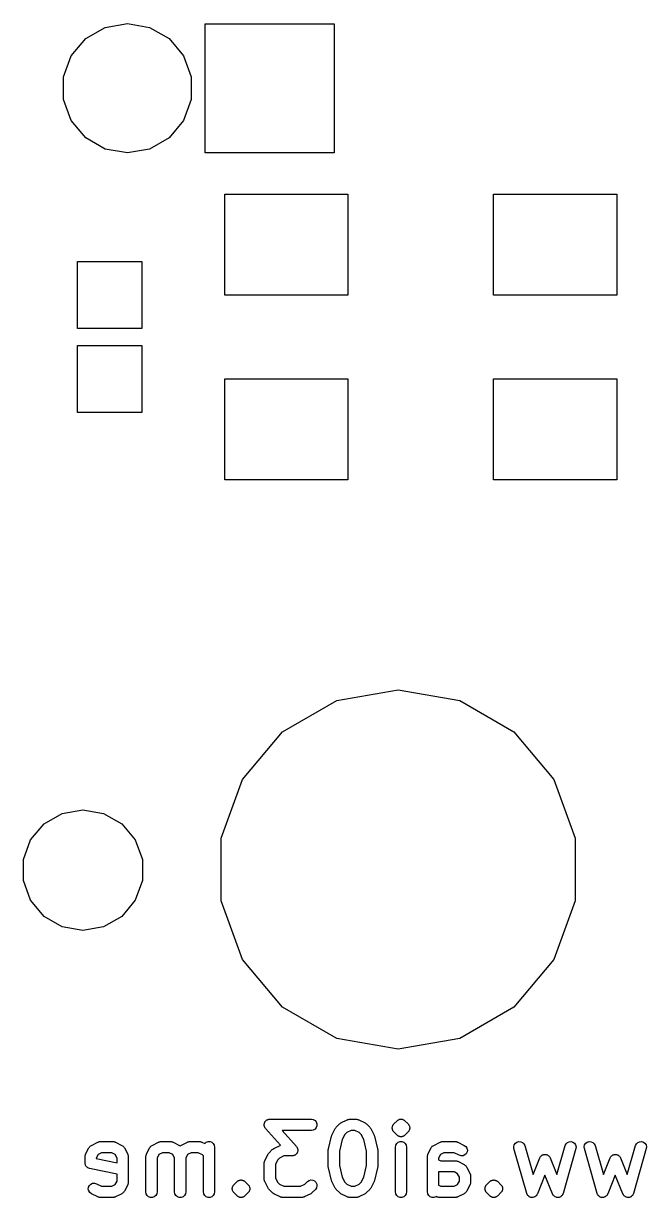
# Model space of a CAD drawing. Extents: x 50 to 349, y -142 to -48.
# Drawn here: x 65.93 to 77.06, y -139.2 to -118.22 of the extents above; entities that cross this region are included whole.
import ezdxf

# ---------------------------------------------------------------- set-up
doc = ezdxf.new("R2010")
doc.units = 0
doc.header["$MEASUREMENT"] = 0
doc.layers.add('BLACK', color=7, linetype='CONTINUOUS')

msp = doc.modelspace()

# ---------------------------------------------------------------- linework, layer by layer
at = {"layer": 'Black'}
for p, q in [((67.0426, -118.494), (67.3906, -118.293)), ((67.3906, -118.293), (67.7862, -118.223)), ((67.7862, -118.223), (68.1819, -118.293)), ((68.1819, -118.293), (68.5299, -118.494)), ((69.1737, -120.532), (69.1737, -118.227)), ((69.1737, -118.227), (71.4787, -118.227)), ((71.4787, -118.227), (71.4787, -120.532)), ((66.7843, -118.802), (67.0426, -118.494)), ((68.5299, -118.494), (68.7882, -118.802)), ((66.6469, -119.179), (66.7843, -118.802)), ((68.7882, -118.802), (68.9256, -119.179)), ((66.6469, -119.581), (66.6469, -119.179)), ((68.9256, -119.179), (68.9256, -119.581)), ((66.7843, -119.958), (66.6469, -119.581)), ((68.9256, -119.581), (68.7882, -119.958)), ((67.0426, -120.266), (66.7843, -119.958)), ((68.7882, -119.958), (68.5299, -120.266)), ((67.3906, -120.467), (67.0426, -120.266)), ((68.5299, -120.266), (68.1819, -120.467)), ((67.7862, -120.537), (67.3906, -120.467)), ((68.1819, -120.467), (67.7862, -120.537)), ((71.4787, -120.532), (69.1737, -120.532)), ((69.525, -123.075), (69.525, -121.275)), ((69.525, -121.275), (71.725, -121.275)), ((71.725, -121.275), (71.725, -123.075)), ((74.325, -123.075), (74.325, -121.275)), ((74.325, -121.275), (76.525, -121.275)), ((76.525, -121.275), (76.525, -123.075)), ((66.8937, -123.675), (66.8937, -122.475)), ((66.8937, -122.475), (68.0438, -122.475)), ((68.0438, -122.475), (68.0438, -123.675)), ((71.725, -123.075), (69.525, -123.075)), ((76.525, -123.075), (74.325, -123.075)), ((68.0438, -123.675), (66.8937, -123.675)), ((66.8937, -125.175), (66.8937, -123.975)), ((66.8937, -123.975), (68.0438, -123.975)), ((68.0438, -123.975), (68.0438, -125.175)), ((69.525, -126.375), (69.525, -124.575)), ((69.525, -124.575), (71.725, -124.575)), ((71.725, -124.575), (71.725, -126.375)), ((74.325, -126.375), (74.325, -124.575)), ((74.325, -124.575), (76.525, -124.575)), ((76.525, -124.575), (76.525, -126.375)), ((68.0438, -125.175), (66.8937, -125.175)), ((71.725, -126.375), (69.525, -126.375)), ((76.525, -126.375), (74.325, -126.375)), ((71.5239, -130.321), (72.6225, -130.128)), ((72.6225, -130.128), (73.7211, -130.321)), ((70.5577, -130.879), (71.5239, -130.321)), ((73.7211, -130.321), (74.6873, -130.879)), ((69.8406, -131.734), (70.5577, -130.879)), ((74.6873, -130.879), (75.4044, -131.734)), ((69.4591, -132.782), (69.8406, -131.734)), ((75.4044, -131.734), (75.7859, -132.782)), ((66.2989, -132.523), (66.6234, -132.336)), ((66.6234, -132.336), (66.9925, -132.271)), ((66.9925, -132.271), (67.3616, -132.336)), ((67.3616, -132.336), (67.6861, -132.523)), ((66.058, -132.81), (66.2989, -132.523)), ((67.6861, -132.523), (67.927, -132.81)), ((69.4591, -133.898), (69.4591, -132.782)), ((75.7859, -132.782), (75.7859, -133.898)), ((65.9298, -133.163), (66.058, -132.81)), ((67.927, -132.81), (68.0552, -133.163)), ((65.9298, -133.537), (65.9298, -133.163)), ((68.0552, -133.163), (68.0552, -133.537)), ((66.058, -133.89), (65.9298, -133.537)), ((68.0552, -133.537), (67.927, -133.89)), ((66.2989, -134.177), (66.058, -133.89)), ((67.927, -133.89), (67.6861, -134.177)), ((69.8406, -134.946), (69.4591, -133.898)), ((75.7859, -133.898), (75.4044, -134.946)), ((66.6234, -134.364), (66.2989, -134.177)), ((67.6861, -134.177), (67.3616, -134.364)), ((66.9925, -134.429), (66.6234, -134.364)), ((67.3616, -134.364), (66.9925, -134.429)), ((70.5577, -135.801), (69.8406, -134.946)), ((75.4044, -134.946), (74.6873, -135.801)), ((71.5239, -136.359), (70.5577, -135.801)), ((74.6873, -135.801), (73.7211, -136.359)), ((72.6225, -136.552), (71.5239, -136.359)), ((73.7211, -136.359), (72.6225, -136.552)), ((70.2721, -137.819), (70.2779, -137.814)), ((70.2779, -137.814), (70.287, -137.811)), ((70.287, -137.811), (70.2955, -137.806)), ((70.2955, -137.806), (70.3031, -137.805)), ((70.3031, -137.805), (70.3103, -137.802)), ((70.3103, -137.802), (70.3201, -137.802)), ((70.3201, -137.802), (70.3297, -137.8)), ((70.3297, -137.8), (71.0726, -137.8)), ((71.0726, -137.8), (71.1068, -137.806)), ((71.1068, -137.806), (71.1368, -137.823)), ((71.5993, -137.868), (71.7136, -137.81)), ((71.7136, -137.81), (71.7191, -137.809)), ((71.7191, -137.809), (71.7241, -137.806)), ((71.7241, -137.806), (71.7356, -137.804)), ((71.7356, -137.804), (71.7469, -137.801)), ((71.7469, -137.801), (71.7526, -137.801)), ((71.7526, -137.801), (71.7583, -137.8)), ((71.7583, -137.8), (71.8726, -137.8)), ((71.8726, -137.8), (71.8782, -137.801)), ((71.8782, -137.801), (71.884, -137.801)), ((71.884, -137.801), (71.8952, -137.804)), ((71.8952, -137.804), (71.9068, -137.806)), ((71.9068, -137.806), (71.9118, -137.809)), ((71.9118, -137.809), (71.9173, -137.81)), ((71.9173, -137.81), (72.0316, -137.868)), ((72.609, -137.824), (72.6152, -137.818)), ((72.6152, -137.818), (72.6192, -137.816)), ((72.6192, -137.816), (72.6226, -137.813)), ((72.6226, -137.813), (72.6267, -137.812)), ((72.6267, -137.812), (72.6303, -137.809)), ((72.6303, -137.809), (72.6388, -137.807)), ((72.6388, -137.807), (72.6467, -137.803)), ((72.6467, -137.803), (72.6511, -137.803)), ((72.6511, -137.803), (72.6552, -137.801)), ((72.6552, -137.801), (72.6596, -137.801)), ((72.6596, -137.801), (72.6639, -137.8)), ((72.6639, -137.8), (72.6726, -137.801)), ((72.6726, -137.801), (72.6813, -137.8)), ((72.6813, -137.8), (72.6855, -137.801)), ((72.6855, -137.801), (72.6899, -137.801)), ((72.6899, -137.801), (72.6941, -137.803)), ((72.6941, -137.803), (72.6985, -137.803)), ((72.6985, -137.803), (72.7064, -137.807)), ((72.7064, -137.807), (72.7148, -137.809)), ((72.7148, -137.809), (72.7184, -137.812)), ((72.7184, -137.812), (72.7226, -137.813)), ((72.7226, -137.813), (72.7259, -137.816)), ((72.7259, -137.816), (72.7299, -137.818)), ((72.7299, -137.818), (72.7361, -137.824)), ((70.2297, -137.902), (70.2312, -137.892)), ((70.2312, -137.909), (70.2297, -137.902)), ((70.2312, -137.882), (70.2339, -137.875)), ((70.2312, -137.892), (70.2312, -137.882)), ((70.2312, -137.917), (70.2312, -137.909)), ((70.2346, -137.926), (70.2312, -137.917)), ((70.2339, -137.875), (70.2351, -137.868)), ((70.2365, -137.936), (70.2346, -137.926)), ((70.2351, -137.868), (70.2398, -137.859)), ((70.2405, -137.943), (70.2365, -137.936)), ((70.2398, -137.859), (70.2431, -137.85)), ((70.2431, -137.95), (70.2405, -137.943)), ((70.2431, -137.85), (70.2481, -137.844)), ((70.2494, -137.957), (70.2431, -137.95)), ((70.2481, -137.844), (70.2518, -137.837)), ((70.2545, -137.966), (70.2494, -137.957)), ((70.2518, -137.837), (70.2592, -137.831)), ((70.5175, -138.266), (70.2545, -137.966)), ((70.2592, -137.831), (70.2654, -137.823)), ((70.2654, -137.823), (70.2721, -137.819)), ((71.0726, -138), (70.5501, -138)), ((70.5501, -138), (70.805, -138.291)), ((71.1068, -137.994), (71.0726, -138)), ((71.1368, -137.976), (71.1068, -137.994)), ((71.1368, -137.823), (71.1592, -137.85)), ((71.1592, -137.95), (71.1368, -137.976)), ((71.1592, -137.85), (71.1711, -137.882)), ((71.1711, -137.917), (71.1592, -137.95)), ((71.1711, -137.882), (71.1711, -137.917)), ((71.4403, -138.084), (71.4974, -137.969)), ((71.4974, -137.969), (71.507, -137.957)), ((71.507, -137.957), (71.5161, -137.943)), ((71.5161, -137.943), (71.5733, -137.886)), ((71.5733, -137.886), (71.5864, -137.877)), ((71.5864, -137.877), (71.5993, -137.868)), ((71.7819, -138), (71.7032, -138.039)), ((71.849, -138), (71.7819, -138)), ((71.9276, -138.039), (71.849, -138)), ((72.0316, -137.868), (72.0444, -137.877)), ((72.0444, -137.877), (72.0576, -137.886)), ((72.0576, -137.886), (72.1147, -137.943)), ((72.1147, -137.943), (72.1239, -137.957)), ((72.1239, -137.957), (72.1334, -137.969)), ((72.1334, -137.969), (72.1906, -138.084)), ((72.5158, -137.948), (72.5181, -137.94)), ((72.5166, -137.957), (72.5158, -137.948)), ((72.5158, -137.966), (72.5166, -137.957)), ((72.5181, -137.974), (72.5158, -137.966)), ((72.5181, -137.94), (72.5188, -137.931)), ((72.5188, -137.983), (72.5181, -137.974)), ((72.5188, -137.931), (72.5225, -137.923)), ((72.5225, -137.991), (72.5188, -137.983)), ((72.5225, -137.923), (72.5248, -137.915)), ((72.5248, -137.999), (72.5225, -137.991)), ((72.5248, -137.915), (72.5298, -137.908)), ((72.5298, -138.006), (72.5248, -137.999)), ((72.5298, -137.908), (72.5335, -137.9)), ((72.5335, -138.014), (72.5298, -138.006)), ((72.5335, -137.9), (72.5397, -137.893)), ((72.5397, -138.021), (72.5335, -138.014)), ((72.5397, -137.893), (72.5447, -137.886)), ((72.5447, -138.028), (72.5397, -138.021)), ((72.5447, -137.886), (72.6019, -137.829)), ((72.6019, -138.085), (72.5447, -138.028)), ((72.6019, -137.829), (72.609, -137.824)), ((72.7361, -137.824), (72.7433, -137.829)), ((72.7433, -137.829), (72.8004, -137.886)), ((72.8004, -138.028), (72.7433, -138.085)), ((72.8004, -137.886), (72.8054, -137.893)), ((72.8054, -138.021), (72.8004, -138.028)), ((72.8054, -137.893), (72.8116, -137.9)), ((72.8116, -138.014), (72.8054, -138.021)), ((72.8116, -137.9), (72.8153, -137.908)), ((72.8153, -138.006), (72.8116, -138.014)), ((72.8153, -137.908), (72.8203, -137.915)), ((72.8203, -137.999), (72.8153, -138.006)), ((72.8203, -137.915), (72.8226, -137.923)), ((72.8226, -137.991), (72.8203, -137.999)), ((72.8226, -137.923), (72.8263, -137.931)), ((72.8263, -137.983), (72.8226, -137.991)), ((72.8263, -137.931), (72.8271, -137.94)), ((72.8271, -137.974), (72.8263, -137.983)), ((72.8271, -137.94), (72.8293, -137.948)), ((72.8293, -137.966), (72.8271, -137.974)), ((72.8293, -137.948), (72.8286, -137.957)), ((72.8286, -137.957), (72.8293, -137.966)), ((67.1421, -138.268), (67.2564, -138.21)), ((67.2564, -138.21), (67.2619, -138.209)), ((67.2619, -138.209), (67.2669, -138.206)), ((67.2669, -138.206), (67.2785, -138.204)), ((67.2785, -138.204), (67.2897, -138.201)), ((67.2897, -138.201), (67.2955, -138.201)), ((67.2955, -138.201), (67.3011, -138.2)), ((67.3011, -138.2), (67.5297, -138.2)), ((67.5297, -138.2), (67.5354, -138.201)), ((67.5354, -138.201), (67.5411, -138.201)), ((67.5411, -138.201), (67.5524, -138.204)), ((67.5524, -138.204), (67.5639, -138.206)), ((67.5639, -138.206), (67.5689, -138.209)), ((67.5689, -138.209), (67.5744, -138.21)), ((67.5744, -138.21), (67.6887, -138.268)), ((68.2278, -138.268), (68.3421, -138.21)), ((68.3421, -138.21), (68.3477, -138.209)), ((68.3477, -138.209), (68.3527, -138.206)), ((68.3527, -138.206), (68.3642, -138.204)), ((68.3642, -138.204), (68.3754, -138.201)), ((68.3754, -138.201), (68.3812, -138.201)), ((68.3812, -138.201), (68.3869, -138.2)), ((68.3869, -138.2), (68.5583, -138.2)), ((68.5583, -138.2), (68.564, -138.201)), ((68.564, -138.201), (68.5697, -138.201)), ((68.5697, -138.201), (68.5809, -138.204)), ((68.5809, -138.204), (68.5925, -138.206)), ((68.5925, -138.206), (68.5975, -138.209)), ((68.5975, -138.209), (68.603, -138.21)), ((68.603, -138.21), (68.7173, -138.268)), ((68.7421, -138.268), (68.8564, -138.21)), ((68.8564, -138.21), (68.8619, -138.209)), ((68.8619, -138.209), (68.8669, -138.206)), ((68.8669, -138.206), (68.8785, -138.204)), ((68.8785, -138.204), (68.8897, -138.201)), ((68.8897, -138.201), (68.8955, -138.201)), ((68.8955, -138.201), (68.9011, -138.2)), ((68.9011, -138.2), (69.0726, -138.2)), ((69.0726, -138.2), (69.0782, -138.201)), ((69.0782, -138.201), (69.084, -138.201)), ((69.084, -138.201), (69.0952, -138.204)), ((69.0952, -138.204), (69.1068, -138.206)), ((69.1068, -138.206), (69.1118, -138.209)), ((69.1118, -138.209), (69.1173, -138.21)), ((69.1173, -138.21), (69.1675, -138.236)), ((69.1675, -138.236), (69.194, -138.213)), ((69.194, -138.213), (69.2266, -138.201)), ((69.2266, -138.201), (69.2614, -138.201)), ((69.2614, -138.201), (69.294, -138.213)), ((69.294, -138.213), (69.3206, -138.236)), ((69.3206, -138.236), (69.338, -138.266)), ((71.3756, -138.333), (71.4327, -138.104)), ((71.4327, -138.104), (71.4372, -138.094)), ((71.4372, -138.094), (71.4403, -138.084)), ((71.6241, -138.163), (71.5726, -138.369)), ((71.669, -138.073), (71.6241, -138.163)), ((71.7032, -138.039), (71.669, -138.073)), ((71.9618, -138.073), (71.9276, -138.039)), ((72.0068, -138.163), (71.9618, -138.073)), ((72.0583, -138.369), (72.0068, -138.163)), ((72.1906, -138.084), (72.1937, -138.094)), ((72.1937, -138.094), (72.1982, -138.104)), ((72.1982, -138.104), (72.2553, -138.333)), ((72.5786, -138.266), (72.596, -138.236)), ((72.596, -138.236), (72.6226, -138.213)), ((72.609, -138.09), (72.6019, -138.085)), ((72.6152, -138.096), (72.609, -138.09)), ((72.6192, -138.098), (72.6152, -138.096)), ((72.6226, -138.101), (72.6192, -138.098)), ((72.6267, -138.102), (72.6226, -138.101)), ((72.6226, -138.213), (72.6552, -138.201)), ((72.6303, -138.105), (72.6267, -138.102)), ((72.6388, -138.107), (72.6303, -138.105)), ((72.6467, -138.111), (72.6388, -138.107)), ((72.6511, -138.111), (72.6467, -138.111)), ((72.6552, -138.113), (72.6511, -138.111)), ((72.6596, -138.113), (72.6552, -138.113)), ((72.6552, -138.201), (72.6899, -138.201)), ((72.6639, -138.114), (72.6596, -138.113)), ((72.6726, -138.113), (72.6639, -138.114)), ((72.6813, -138.114), (72.6726, -138.113)), ((72.6855, -138.113), (72.6813, -138.114)), ((72.6899, -138.113), (72.6855, -138.113)), ((72.6941, -138.111), (72.6899, -138.113)), ((72.6899, -138.201), (72.7226, -138.213)), ((72.6985, -138.111), (72.6941, -138.111)), ((72.7064, -138.107), (72.6985, -138.111)), ((72.7148, -138.105), (72.7064, -138.107)), ((72.7184, -138.102), (72.7148, -138.105)), ((72.7226, -138.101), (72.7184, -138.102)), ((72.7259, -138.098), (72.7226, -138.101)), ((72.7226, -138.213), (72.7492, -138.236)), ((72.7299, -138.096), (72.7259, -138.098)), ((72.7361, -138.09), (72.7299, -138.096)), ((72.7433, -138.085), (72.7361, -138.09)), ((72.7492, -138.236), (72.7665, -138.266)), ((73.2564, -138.268), (73.3707, -138.21)), ((73.3707, -138.21), (73.3762, -138.209)), ((73.3762, -138.209), (73.3812, -138.206)), ((73.3812, -138.206), (73.3928, -138.204)), ((73.3928, -138.204), (73.404, -138.201)), ((73.404, -138.201), (73.4097, -138.201)), ((73.4097, -138.201), (73.4154, -138.2)), ((73.4154, -138.2), (73.644, -138.2)), ((73.644, -138.2), (73.6497, -138.201)), ((73.6497, -138.201), (73.6554, -138.201)), ((73.6554, -138.201), (73.6667, -138.204)), ((73.6667, -138.204), (73.6782, -138.206)), ((73.6782, -138.206), (73.6832, -138.209)), ((73.6832, -138.209), (73.6887, -138.21)), ((73.6887, -138.21), (73.803, -138.268)), ((74.6955, -138.259), (74.715, -138.23)), ((74.715, -138.23), (74.7431, -138.21)), ((74.7431, -138.21), (74.7765, -138.2)), ((74.7765, -138.2), (74.8111, -138.203)), ((74.8111, -138.203), (74.8429, -138.217)), ((74.8429, -138.217), (74.8678, -138.241)), ((75.6202, -138.241), (75.6451, -138.217)), ((75.6451, -138.217), (75.6769, -138.203)), ((75.6769, -138.203), (75.7115, -138.2)), ((75.7115, -138.2), (75.7449, -138.21)), ((75.7449, -138.21), (75.773, -138.23)), ((75.773, -138.23), (75.7925, -138.259)), ((75.9527, -138.259), (75.9721, -138.23)), ((75.9721, -138.23), (76.0002, -138.21)), ((76.0002, -138.21), (76.0336, -138.2)), ((76.0336, -138.2), (76.0683, -138.203)), ((76.0683, -138.203), (76.1, -138.217)), ((76.1, -138.217), (76.125, -138.241)), ((76.8773, -138.241), (76.9023, -138.217)), ((76.9023, -138.217), (76.934, -138.203)), ((76.934, -138.203), (76.9686, -138.2)), ((76.9686, -138.2), (77.002, -138.21)), ((77.002, -138.21), (77.0302, -138.23)), ((77.0302, -138.23), (77.0496, -138.259)), ((67.0337, -138.449), (67.0357, -138.437)), ((67.0357, -138.437), (67.0386, -138.432)), ((67.0386, -138.432), (67.0403, -138.427)), ((67.0403, -138.427), (67.0974, -138.312)), ((67.0974, -138.312), (67.1062, -138.3)), ((67.1062, -138.3), (67.1142, -138.288)), ((67.1142, -138.288), (67.1165, -138.287)), ((67.1165, -138.287), (67.1181, -138.284)), ((67.1181, -138.284), (67.1304, -138.276)), ((67.1304, -138.276), (67.1421, -138.268)), ((67.2614, -138.432), (67.2297, -138.495)), ((67.3247, -138.4), (67.2614, -138.432)), ((67.5061, -138.4), (67.3247, -138.4)), ((67.5695, -138.432), (67.5061, -138.4)), ((67.6011, -138.495), (67.5695, -138.432)), ((67.6887, -138.268), (67.7005, -138.276)), ((67.7005, -138.276), (67.7128, -138.284)), ((67.7128, -138.284), (67.7144, -138.287)), ((67.7144, -138.287), (67.7166, -138.288)), ((67.7166, -138.288), (67.7247, -138.3)), ((67.7247, -138.3), (67.7334, -138.312)), ((67.7334, -138.312), (67.7906, -138.427)), ((67.7906, -138.427), (67.7922, -138.432)), ((67.7922, -138.432), (67.7951, -138.437)), ((67.7951, -138.437), (67.7971, -138.449)), ((68.1194, -138.449), (68.1215, -138.437)), ((68.1215, -138.437), (68.1243, -138.432)), ((68.1243, -138.432), (68.126, -138.427)), ((68.126, -138.427), (68.1831, -138.312)), ((68.1831, -138.312), (68.1919, -138.3)), ((68.1919, -138.3), (68.2, -138.288)), ((68.2, -138.288), (68.2022, -138.287)), ((68.2022, -138.287), (68.2038, -138.284)), ((68.2038, -138.284), (68.2161, -138.276)), ((68.2161, -138.276), (68.2278, -138.268)), ((68.3471, -138.432), (68.3154, -138.495)), ((68.4105, -138.4), (68.3471, -138.432)), ((68.5347, -138.4), (68.4105, -138.4)), ((68.598, -138.432), (68.5347, -138.4)), ((68.6297, -138.495), (68.598, -138.432)), ((68.7173, -138.268), (68.7291, -138.276)), ((68.7291, -138.276), (68.7297, -138.277)), ((68.7297, -138.277), (68.7304, -138.276)), ((68.7304, -138.276), (68.7421, -138.268)), ((68.8614, -138.432), (68.8297, -138.495)), ((68.9248, -138.4), (68.8614, -138.432)), ((69.049, -138.4), (68.9248, -138.4)), ((69.1276, -138.439), (69.049, -138.4)), ((69.144, -138.456), (69.1276, -138.439)), ((69.338, -138.266), (69.344, -138.3)), ((69.344, -138.3), (69.344, -139.1)), ((70.2403, -138.541), (70.2974, -138.427)), ((70.2974, -138.427), (70.3069, -138.414)), ((70.3069, -138.414), (70.3161, -138.401)), ((70.3161, -138.401), (70.3733, -138.343)), ((70.3733, -138.343), (70.3864, -138.334)), ((70.3864, -138.334), (70.3993, -138.325)), ((70.3993, -138.325), (70.5136, -138.268)), ((70.5136, -138.268), (70.5175, -138.266)), ((70.7724, -138.446), (70.7639, -138.451)), ((70.7815, -138.443), (70.7724, -138.446)), ((70.7873, -138.437), (70.7815, -138.443)), ((70.794, -138.434), (70.7873, -138.437)), ((70.8003, -138.426), (70.794, -138.434)), ((70.8076, -138.42), (70.8003, -138.426)), ((70.805, -138.291), (70.81, -138.3)), ((70.8114, -138.413), (70.8076, -138.42)), ((70.81, -138.3), (70.8163, -138.307)), ((70.8163, -138.407), (70.8114, -138.413)), ((70.8163, -138.307), (70.819, -138.314)), ((70.8197, -138.398), (70.8163, -138.407)), ((70.819, -138.314), (70.823, -138.321)), ((70.8244, -138.389), (70.8197, -138.398)), ((70.823, -138.321), (70.8248, -138.33)), ((70.8256, -138.382), (70.8244, -138.389)), ((70.8248, -138.33), (70.8282, -138.34)), ((70.8282, -138.374), (70.8256, -138.382)), ((70.8282, -138.34), (70.8282, -138.347)), ((70.8282, -138.347), (70.8297, -138.355)), ((70.8297, -138.355), (70.8282, -138.365)), ((70.8282, -138.365), (70.8282, -138.374)), ((71.3726, -138.357), (71.3747, -138.345)), ((71.3726, -138.643), (71.3726, -138.357)), ((71.3747, -138.345), (71.3756, -138.333)), ((71.5726, -138.369), (71.5726, -138.63)), ((72.0583, -138.63), (72.0583, -138.369)), ((72.2553, -138.333), (72.2562, -138.345)), ((72.2562, -138.345), (72.2583, -138.357)), ((72.2583, -138.357), (72.2583, -138.643)), ((72.5726, -138.3), (72.5786, -138.266)), ((72.5726, -139.1), (72.5726, -138.3)), ((72.7665, -138.266), (72.7726, -138.3)), ((72.7726, -138.3), (72.7726, -139.1)), ((73.148, -138.449), (73.15, -138.437)), ((73.15, -138.437), (73.1529, -138.432)), ((73.1529, -138.432), (73.1546, -138.427)), ((73.1546, -138.427), (73.2117, -138.312)), ((73.2117, -138.312), (73.2205, -138.3)), ((73.2205, -138.3), (73.2285, -138.288)), ((73.2285, -138.288), (73.2307, -138.287)), ((73.2307, -138.287), (73.2324, -138.284)), ((73.2324, -138.284), (73.2446, -138.276)), ((73.2446, -138.276), (73.2564, -138.268)), ((73.3757, -138.432), (73.344, -138.495)), ((73.439, -138.4), (73.3757, -138.432)), ((73.6204, -138.4), (73.439, -138.4)), ((73.7136, -138.446), (73.6204, -138.4)), ((73.7469, -138.456), (73.7136, -138.446)), ((73.8134, -138.44), (73.7815, -138.454)), ((73.803, -138.268), (73.8309, -138.288)), ((73.8386, -138.417), (73.8134, -138.44)), ((73.8309, -138.288), (73.85, -138.317)), ((73.8541, -138.386), (73.8386, -138.417)), ((73.85, -138.317), (73.8581, -138.351)), ((73.8581, -138.351), (73.8541, -138.386)), ((74.6871, -138.293), (74.6955, -138.259)), ((74.6907, -138.327), (74.6871, -138.293)), ((74.9193, -139.127), (74.6907, -138.327)), ((74.8678, -138.241), (74.883, -138.272)), ((74.883, -138.272), (75.0312, -138.791)), ((75.1807, -138.453), (75.1913, -138.443)), ((75.1913, -138.443), (75.1943, -138.442)), ((75.1943, -138.442), (75.1967, -138.44)), ((75.1967, -138.44), (75.2103, -138.436)), ((75.2103, -138.436), (75.2235, -138.431)), ((75.2235, -138.431), (75.2267, -138.43)), ((75.2267, -138.43), (75.2297, -138.429)), ((75.2297, -138.429), (75.244, -138.43)), ((75.244, -138.43), (75.2583, -138.429)), ((75.2583, -138.429), (75.2613, -138.43)), ((75.2613, -138.43), (75.2645, -138.431)), ((75.2645, -138.431), (75.2777, -138.436)), ((75.2777, -138.436), (75.2913, -138.44)), ((75.2913, -138.44), (75.2937, -138.442)), ((75.2937, -138.442), (75.2967, -138.443)), ((75.2967, -138.443), (75.3073, -138.453)), ((75.4568, -138.791), (75.605, -138.272)), ((75.7973, -138.327), (75.5687, -139.127)), ((75.605, -138.272), (75.6202, -138.241)), ((75.7925, -138.259), (75.8009, -138.293)), ((75.8009, -138.293), (75.7973, -138.327)), ((75.9443, -138.293), (75.9527, -138.259)), ((75.9478, -138.327), (75.9443, -138.293)), ((76.1764, -139.127), (75.9478, -138.327)), ((76.125, -138.241), (76.1402, -138.272)), ((76.1402, -138.272), (76.2884, -138.791)), ((76.4378, -138.453), (76.4484, -138.443)), ((76.4484, -138.443), (76.4514, -138.442)), ((76.4514, -138.442), (76.4539, -138.44)), ((76.4539, -138.44), (76.4674, -138.436)), ((76.4674, -138.436), (76.4807, -138.431)), ((76.4807, -138.431), (76.4839, -138.43)), ((76.4839, -138.43), (76.4869, -138.429)), ((76.4869, -138.429), (76.5011, -138.43)), ((76.5011, -138.43), (76.5154, -138.429)), ((76.5154, -138.429), (76.5184, -138.43)), ((76.5184, -138.43), (76.5216, -138.431)), ((76.5216, -138.431), (76.5348, -138.436)), ((76.5348, -138.436), (76.5484, -138.44)), ((76.5484, -138.44), (76.5509, -138.442)), ((76.5509, -138.442), (76.5538, -138.443)), ((76.5538, -138.443), (76.5645, -138.453)), ((76.7139, -138.791), (76.8621, -138.272)), ((77.0544, -138.327), (76.8259, -139.127)), ((76.8621, -138.272), (76.8773, -138.241)), ((77.0496, -138.259), (77.058, -138.293)), ((77.058, -138.293), (77.0544, -138.327)), ((67.0297, -138.471), (67.0307, -138.466)), ((67.0297, -138.586), (67.0297, -138.471)), ((67.0325, -138.602), (67.0297, -138.586)), ((67.0304, -138.46), (67.0337, -138.449)), ((67.0307, -138.466), (67.0304, -138.46)), ((67.035, -138.618), (67.0325, -138.602)), ((67.0355, -138.619), (67.035, -138.618)), ((67.0357, -138.62), (67.0355, -138.619)), ((67.0439, -138.634), (67.0357, -138.62)), ((67.0517, -138.648), (67.0439, -138.634)), ((67.0525, -138.649), (67.0517, -138.648)), ((67.0531, -138.65), (67.0525, -138.649)), ((67.0656, -138.66), (67.0531, -138.65)), ((67.2297, -138.495), (67.2297, -138.504)), ((67.2297, -138.504), (67.6011, -138.578)), ((67.6011, -138.578), (67.6011, -138.495)), ((67.7971, -138.449), (67.8005, -138.46)), ((67.8005, -138.46), (67.8001, -138.466)), ((67.8001, -138.466), (67.8011, -138.471)), ((67.8011, -138.471), (67.8011, -138.928)), ((68.1154, -138.471), (68.1164, -138.466)), ((68.1154, -139.1), (68.1154, -138.471)), ((68.1161, -138.46), (68.1194, -138.449)), ((68.1164, -138.466), (68.1161, -138.46)), ((68.3154, -138.495), (68.3154, -139.1)), ((68.6297, -139.1), (68.6297, -138.495)), ((68.8297, -138.495), (68.8297, -139.1)), ((69.144, -139.1), (69.144, -138.456)), ((70.2297, -138.586), (70.2307, -138.58)), ((70.2297, -138.871), (70.2297, -138.586)), ((70.2304, -138.574), (70.2337, -138.563)), ((70.2307, -138.58), (70.2304, -138.574)), ((70.2337, -138.563), (70.2357, -138.551)), ((70.2357, -138.551), (70.2386, -138.546)), ((70.2386, -138.546), (70.2403, -138.541)), ((70.469, -138.531), (70.4297, -138.609)), ((70.4297, -138.609), (70.4297, -138.848)), ((70.5032, -138.496), (70.469, -138.531)), ((70.5819, -138.457), (70.5032, -138.496)), ((70.7297, -138.457), (70.5819, -138.457)), ((70.7393, -138.455), (70.7297, -138.457)), ((70.7491, -138.455), (70.7393, -138.455)), ((70.7563, -138.452), (70.7491, -138.455)), ((70.7639, -138.451), (70.7563, -138.452)), ((71.3747, -138.655), (71.3726, -138.643)), ((71.3756, -138.667), (71.3747, -138.655)), ((71.5726, -138.63), (71.6241, -138.836)), ((72.0068, -138.836), (72.0583, -138.63)), ((72.2562, -138.655), (72.2553, -138.667)), ((72.2583, -138.643), (72.2562, -138.655)), ((73.144, -138.471), (73.145, -138.466)), ((73.144, -139.1), (73.144, -138.471)), ((73.1447, -138.46), (73.148, -138.449)), ((73.145, -138.466), (73.1447, -138.46)), ((73.344, -138.495), (73.344, -138.524)), ((73.344, -138.524), (73.3819, -138.543)), ((73.3819, -138.543), (73.644, -138.543)), ((73.644, -138.543), (73.6497, -138.544)), ((73.6497, -138.544), (73.6554, -138.543)), ((73.6554, -138.543), (73.6667, -138.547)), ((73.6667, -138.547), (73.6782, -138.549)), ((73.6782, -138.549), (73.6832, -138.552)), ((73.6832, -138.552), (73.6887, -138.553)), ((73.6887, -138.553), (73.803, -138.61)), ((73.7815, -138.454), (73.7469, -138.456)), ((73.803, -138.61), (73.8148, -138.619)), ((73.8148, -138.619), (73.827, -138.627)), ((73.827, -138.627), (73.8287, -138.629)), ((73.8287, -138.629), (73.8309, -138.631)), ((73.8309, -138.631), (73.839, -138.643)), ((73.839, -138.643), (73.8477, -138.655)), ((73.8477, -138.655), (73.9049, -138.769)), ((75.0312, -138.791), (75.1512, -138.491)), ((75.1512, -138.491), (75.1587, -138.479)), ((75.1587, -138.479), (75.1654, -138.467)), ((75.1654, -138.467), (75.1678, -138.464)), ((75.1678, -138.464), (75.1695, -138.462)), ((75.1695, -138.462), (75.1807, -138.453)), ((75.3073, -138.453), (75.3185, -138.462)), ((75.3185, -138.462), (75.3202, -138.464)), ((75.3202, -138.464), (75.3226, -138.467)), ((75.3226, -138.467), (75.3293, -138.479)), ((75.3293, -138.479), (75.3368, -138.491)), ((75.3368, -138.491), (75.4568, -138.791)), ((76.2884, -138.791), (76.4083, -138.491)), ((76.4083, -138.491), (76.4158, -138.479)), ((76.4158, -138.479), (76.4226, -138.467)), ((76.4226, -138.467), (76.4249, -138.464)), ((76.4249, -138.464), (76.4266, -138.462)), ((76.4266, -138.462), (76.4378, -138.453)), ((76.5645, -138.453), (76.5757, -138.462)), ((76.5757, -138.462), (76.5774, -138.464)), ((76.5774, -138.464), (76.5797, -138.467)), ((76.5797, -138.467), (76.5865, -138.479)), ((76.5865, -138.479), (76.594, -138.491)), ((76.594, -138.491), (76.7139, -138.791)), ((67.0777, -138.671), (67.0656, -138.66)), ((67.0788, -138.671), (67.0777, -138.671)), ((67.0797, -138.672), (67.0788, -138.671)), ((67.095, -138.678), (67.0797, -138.672)), ((67.1101, -138.684), (67.095, -138.678)), ((67.6011, -138.782), (67.1101, -138.684)), ((67.6011, -138.905), (67.6011, -138.782)), ((70.4297, -138.848), (70.469, -138.926)), ((71.4327, -138.896), (71.3756, -138.667)), ((71.6241, -138.836), (71.669, -138.926)), ((71.9618, -138.926), (72.0068, -138.836)), ((72.2553, -138.667), (72.1982, -138.896)), ((73.3469, -138.742), (73.344, -138.741)), ((73.344, -138.741), (73.344, -138.981)), ((73.3526, -138.742), (73.3469, -138.742)), ((73.3583, -138.743), (73.3526, -138.742)), ((73.6204, -138.743), (73.3583, -138.743)), ((73.6837, -138.774), (73.6204, -138.743)), ((73.7154, -138.838), (73.6837, -138.774)), ((73.7154, -138.905), (73.7154, -138.838)), ((73.9049, -138.769), (73.9065, -138.775)), ((73.9065, -138.775), (73.9094, -138.78)), ((73.9094, -138.78), (73.9114, -138.791)), ((73.9114, -138.791), (73.9148, -138.803)), ((73.9148, -138.803), (73.9144, -138.808)), ((73.9144, -138.808), (73.9154, -138.814)), ((73.9154, -138.814), (73.9154, -138.928)), ((75.244, -138.798), (75.1083, -139.137)), ((75.3797, -139.137), (75.244, -138.798)), ((76.5011, -138.798), (76.3654, -139.137)), ((76.6369, -139.137), (76.5011, -138.798)), ((67.087, -139.049), (67.091, -139.014)), ((67.0951, -139.082), (67.087, -139.049)), ((67.091, -139.014), (67.1065, -138.983)), ((67.1065, -138.983), (67.1318, -138.959)), ((67.1318, -138.959), (67.1636, -138.945)), ((67.1636, -138.945), (67.1983, -138.943)), ((67.1983, -138.943), (67.2316, -138.953)), ((67.2316, -138.953), (67.3247, -139)), ((67.3247, -139), (67.5061, -139)), ((67.5061, -139), (67.5695, -138.968)), ((67.5695, -138.968), (67.6011, -138.905)), ((67.7906, -138.973), (67.7334, -139.087)), ((67.7922, -138.968), (67.7906, -138.973)), ((67.7951, -138.963), (67.7922, -138.968)), ((67.7971, -138.951), (67.7951, -138.963)), ((67.8005, -138.94), (67.7971, -138.951)), ((67.8011, -138.928), (67.8001, -138.934)), ((67.8001, -138.934), (67.8005, -138.94)), ((69.6587, -139.034), (69.6609, -139.026)), ((69.6594, -139.043), (69.6587, -139.034)), ((69.6587, -139.051), (69.6594, -139.043)), ((69.6609, -139.06), (69.6587, -139.051)), ((69.6609, -139.026), (69.6617, -139.017)), ((69.6617, -139.069), (69.6609, -139.06)), ((69.6617, -139.017), (69.6654, -139.009)), ((69.6654, -139.077), (69.6617, -139.069)), ((69.6654, -139.009), (69.6677, -139)), ((69.6677, -139.085), (69.6654, -139.077)), ((69.6677, -139), (69.6727, -138.993)), ((69.6727, -138.993), (69.6764, -138.985)), ((69.6764, -138.985), (69.6826, -138.979)), ((69.6826, -138.979), (69.6876, -138.972)), ((69.6876, -138.972), (69.7447, -138.915)), ((69.7447, -138.915), (69.7519, -138.91)), ((69.7519, -138.91), (69.7581, -138.904)), ((69.7581, -138.904), (69.7621, -138.902)), ((69.7621, -138.902), (69.7654, -138.899)), ((69.7654, -138.899), (69.7696, -138.897)), ((69.7696, -138.897), (69.7732, -138.895)), ((69.7732, -138.895), (69.7816, -138.893)), ((69.7816, -138.893), (69.7895, -138.889)), ((69.7895, -138.889), (69.7939, -138.889)), ((69.7939, -138.889), (69.7981, -138.887)), ((69.7981, -138.887), (69.8025, -138.887)), ((69.8025, -138.887), (69.8067, -138.886)), ((69.8067, -138.886), (69.8154, -138.887)), ((69.8154, -138.887), (69.8241, -138.886)), ((69.8241, -138.886), (69.8284, -138.887)), ((69.8284, -138.887), (69.8328, -138.887)), ((69.8328, -138.887), (69.8369, -138.889)), ((69.8369, -138.889), (69.8413, -138.889)), ((69.8413, -138.889), (69.8492, -138.893)), ((69.8492, -138.893), (69.8577, -138.895)), ((69.8577, -138.895), (69.8613, -138.897)), ((69.8613, -138.897), (69.8654, -138.899)), ((69.8654, -138.899), (69.8688, -138.902)), ((69.8688, -138.902), (69.8728, -138.904)), ((69.8728, -138.904), (69.879, -138.91)), ((69.879, -138.91), (69.8861, -138.915)), ((69.8861, -138.915), (69.9433, -138.972)), ((69.9433, -138.972), (69.9483, -138.979)), ((69.9483, -138.979), (69.9545, -138.985)), ((69.9545, -138.985), (69.9582, -138.993)), ((69.9582, -138.993), (69.9632, -139)), ((69.9632, -139), (69.9655, -139.009)), ((69.9655, -139.077), (69.9632, -139.085)), ((69.9655, -139.009), (69.9692, -139.017)), ((69.9692, -139.069), (69.9655, -139.077)), ((69.9692, -139.017), (69.9699, -139.026)), ((69.9699, -139.06), (69.9692, -139.069)), ((69.9699, -139.026), (69.9722, -139.034)), ((69.9722, -139.051), (69.9699, -139.06)), ((69.9722, -139.034), (69.9714, -139.043)), ((69.9714, -139.043), (69.9722, -139.051)), ((70.2307, -138.877), (70.2297, -138.871)), ((70.2304, -138.883), (70.2307, -138.877)), ((70.2337, -138.894), (70.2304, -138.883)), ((70.2357, -138.905), (70.2337, -138.894)), ((70.2386, -138.91), (70.2357, -138.905)), ((70.2403, -138.916), (70.2386, -138.91)), ((70.2974, -139.03), (70.2403, -138.916)), ((70.3069, -139.043), (70.2974, -139.03)), ((70.3161, -139.056), (70.3069, -139.043)), ((70.3733, -139.113), (70.3161, -139.056)), ((70.469, -138.926), (70.5032, -138.961)), ((70.5032, -138.961), (70.5819, -139)), ((70.5819, -139), (70.8775, -139)), ((70.8775, -139), (70.9562, -138.961)), ((70.9562, -138.961), (71.0019, -138.915)), ((71.0019, -138.915), (71.0303, -138.895)), ((71.0303, -138.895), (71.0639, -138.886)), ((71.0639, -138.886), (71.0985, -138.889)), ((71.1433, -139.056), (71.0861, -139.113)), ((71.0985, -138.889), (71.1299, -138.904)), ((71.1299, -138.904), (71.1545, -138.928)), ((71.1632, -139.028), (71.1433, -139.056)), ((71.1545, -138.928), (71.1692, -138.96)), ((71.1722, -138.994), (71.1632, -139.028)), ((71.1692, -138.96), (71.1722, -138.994)), ((71.4372, -138.906), (71.4327, -138.896)), ((71.4403, -138.916), (71.4372, -138.906)), ((71.4974, -139.03), (71.4403, -138.916)), ((71.5069, -139.043), (71.4974, -139.03)), ((71.5161, -139.056), (71.5069, -139.043)), ((71.5733, -139.113), (71.5161, -139.056)), ((71.669, -138.926), (71.7032, -138.961)), ((71.7032, -138.961), (71.7819, -139)), ((71.7819, -139), (71.849, -139)), ((71.849, -139), (71.9276, -138.961)), ((71.9276, -138.961), (71.9618, -138.926)), ((72.1147, -139.056), (72.0576, -139.113)), ((72.1239, -139.043), (72.1147, -139.056)), ((72.1334, -139.03), (72.1239, -139.043)), ((72.1906, -138.916), (72.1334, -139.03)), ((72.1937, -138.906), (72.1906, -138.916)), ((72.1982, -138.896), (72.1937, -138.906)), ((73.344, -138.981), (73.3819, -139)), ((73.3819, -139), (73.6204, -139)), ((73.6204, -139), (73.6837, -138.968)), ((73.6837, -138.968), (73.7154, -138.905)), ((73.9049, -138.973), (73.8477, -139.087)), ((73.9065, -138.968), (73.9049, -138.973)), ((73.9094, -138.963), (73.9065, -138.968)), ((73.9114, -138.951), (73.9094, -138.963)), ((73.9148, -138.94), (73.9114, -138.951)), ((73.9154, -138.928), (73.9144, -138.934)), ((73.9144, -138.934), (73.9148, -138.94)), ((74.173, -139.034), (74.1752, -139.026)), ((74.1737, -139.043), (74.173, -139.034)), ((74.173, -139.051), (74.1737, -139.043)), ((74.1752, -139.06), (74.173, -139.051)), ((74.1752, -139.026), (74.176, -139.017)), ((74.176, -139.069), (74.1752, -139.06)), ((74.176, -139.017), (74.1797, -139.009)), ((74.1797, -139.077), (74.176, -139.069)), ((74.1797, -139.009), (74.1819, -139)), ((74.1819, -139.085), (74.1797, -139.077)), ((74.1819, -139), (74.187, -138.993)), ((74.187, -138.993), (74.1907, -138.985)), ((74.1907, -138.985), (74.1968, -138.979)), ((74.1968, -138.979), (74.2019, -138.972)), ((74.2019, -138.972), (74.259, -138.915)), ((74.259, -138.915), (74.2662, -138.91)), ((74.2662, -138.91), (74.2724, -138.904)), ((74.2724, -138.904), (74.2763, -138.902)), ((74.2763, -138.902), (74.2797, -138.899)), ((74.2797, -138.899), (74.2839, -138.897)), ((74.2839, -138.897), (74.2875, -138.895)), ((74.2875, -138.895), (74.2959, -138.893)), ((74.2959, -138.893), (74.3038, -138.889)), ((74.3038, -138.889), (74.3082, -138.889)), ((74.3082, -138.889), (74.3123, -138.887)), ((74.3123, -138.887), (74.3168, -138.887)), ((74.3168, -138.887), (74.321, -138.886)), ((74.321, -138.886), (74.3297, -138.887)), ((74.3297, -138.887), (74.3384, -138.886)), ((74.3384, -138.886), (74.3427, -138.887)), ((74.3427, -138.887), (74.3471, -138.887)), ((74.3471, -138.887), (74.3512, -138.889)), ((74.3512, -138.889), (74.3556, -138.889)), ((74.3556, -138.889), (74.3635, -138.893)), ((74.3635, -138.893), (74.372, -138.895)), ((74.372, -138.895), (74.3756, -138.897)), ((74.3756, -138.897), (74.3797, -138.899)), ((74.3797, -138.899), (74.3831, -138.902)), ((74.3831, -138.902), (74.3871, -138.904)), ((74.3871, -138.904), (74.3933, -138.91)), ((74.3933, -138.91), (74.4004, -138.915)), ((74.4004, -138.915), (74.4576, -138.972)), ((74.4576, -138.972), (74.4626, -138.979)), ((74.4626, -138.979), (74.4688, -138.985)), ((74.4688, -138.985), (74.4725, -138.993)), ((74.4725, -138.993), (74.4775, -139)), ((74.4775, -139), (74.4797, -139.009)), ((74.4797, -139.077), (74.4775, -139.085)), ((74.4797, -139.009), (74.4834, -139.017)), ((74.4834, -139.069), (74.4797, -139.077)), ((74.4834, -139.017), (74.4842, -139.026)), ((74.4842, -139.06), (74.4834, -139.069)), ((74.4842, -139.026), (74.4865, -139.034)), ((74.4865, -139.051), (74.4842, -139.06)), ((74.4865, -139.034), (74.4857, -139.043)), ((74.4857, -139.043), (74.4865, -139.051)), ((67.1142, -139.111), (67.0951, -139.082)), ((67.1421, -139.132), (67.1142, -139.111)), ((67.2564, -139.189), (67.1421, -139.132)), ((67.2619, -139.191), (67.2564, -139.189)), ((67.2669, -139.194), (67.2619, -139.191)), ((67.2785, -139.196), (67.2669, -139.194)), ((67.2897, -139.199), (67.2785, -139.196)), ((67.2955, -139.199), (67.2897, -139.199)), ((67.3011, -139.2), (67.2955, -139.199)), ((67.5297, -139.2), (67.3011, -139.2)), ((67.5354, -139.199), (67.5297, -139.2)), ((67.5411, -139.199), (67.5354, -139.199)), ((67.5524, -139.196), (67.5411, -139.199)), ((67.5639, -139.194), (67.5524, -139.196)), ((67.5689, -139.191), (67.5639, -139.194)), ((67.5744, -139.189), (67.5689, -139.191)), ((67.6887, -139.132), (67.5744, -139.189)), ((67.7005, -139.123), (67.6887, -139.132)), ((67.7128, -139.115), (67.7005, -139.123)), ((67.7144, -139.113), (67.7128, -139.115)), ((67.7166, -139.111), (67.7144, -139.113)), ((67.7247, -139.099), (67.7166, -139.111)), ((67.7334, -139.087), (67.7247, -139.099)), ((68.1215, -139.134), (68.1154, -139.1)), ((68.1388, -139.164), (68.1215, -139.134)), ((68.1654, -139.186), (68.1388, -139.164)), ((68.1981, -139.198), (68.1654, -139.186)), ((68.2328, -139.198), (68.1981, -139.198)), ((68.2654, -139.186), (68.2328, -139.198)), ((68.292, -139.164), (68.2654, -139.186)), ((68.3094, -139.134), (68.292, -139.164)), ((68.3154, -139.1), (68.3094, -139.134)), ((68.6357, -139.134), (68.6297, -139.1)), ((68.6531, -139.164), (68.6357, -139.134)), ((68.6797, -139.186), (68.6531, -139.164)), ((68.7123, -139.198), (68.6797, -139.186)), ((68.7471, -139.198), (68.7123, -139.198)), ((68.7797, -139.186), (68.7471, -139.198)), ((68.8063, -139.164), (68.7797, -139.186)), ((68.8237, -139.134), (68.8063, -139.164)), ((68.8297, -139.1), (68.8237, -139.134)), ((69.15, -139.134), (69.144, -139.1)), ((69.1674, -139.164), (69.15, -139.134)), ((69.194, -139.186), (69.1674, -139.164)), ((69.2266, -139.198), (69.194, -139.186)), ((69.2614, -139.198), (69.2266, -139.198)), ((69.294, -139.186), (69.2614, -139.198)), ((69.3206, -139.164), (69.294, -139.186)), ((69.338, -139.134), (69.3206, -139.164)), ((69.344, -139.1), (69.338, -139.134)), ((69.6727, -139.092), (69.6677, -139.085)), ((69.6764, -139.1), (69.6727, -139.092)), ((69.6826, -139.106), (69.6764, -139.1)), ((69.6876, -139.113), (69.6826, -139.106)), ((69.7447, -139.171), (69.6876, -139.113)), ((69.7519, -139.176), (69.7447, -139.171)), ((69.7581, -139.182), (69.7519, -139.176)), ((69.7621, -139.184), (69.7581, -139.182)), ((69.7654, -139.186), (69.7621, -139.184)), ((69.7696, -139.188), (69.7654, -139.186)), ((69.7732, -139.19), (69.7696, -139.188)), ((69.7816, -139.193), (69.7732, -139.19)), ((69.7895, -139.196), (69.7816, -139.193)), ((69.7939, -139.197), (69.7895, -139.196)), ((69.7981, -139.198), (69.7939, -139.197)), ((69.8025, -139.198), (69.7981, -139.198)), ((69.8067, -139.199), (69.8025, -139.198)), ((69.8154, -139.199), (69.8067, -139.199)), ((69.8241, -139.199), (69.8154, -139.199)), ((69.8284, -139.198), (69.8241, -139.199)), ((69.8328, -139.198), (69.8284, -139.198)), ((69.8369, -139.197), (69.8328, -139.198)), ((69.8413, -139.196), (69.8369, -139.197)), ((69.8492, -139.193), (69.8413, -139.196)), ((69.8577, -139.19), (69.8492, -139.193)), ((69.8613, -139.188), (69.8577, -139.19)), ((69.8654, -139.186), (69.8613, -139.188)), ((69.8688, -139.184), (69.8654, -139.186)), ((69.8728, -139.182), (69.8688, -139.184)), ((69.879, -139.176), (69.8728, -139.182)), ((69.8861, -139.171), (69.879, -139.176)), ((69.9433, -139.113), (69.8861, -139.171)), ((69.9483, -139.106), (69.9433, -139.113)), ((69.9545, -139.1), (69.9483, -139.106)), ((69.9582, -139.092), (69.9545, -139.1)), ((69.9632, -139.085), (69.9582, -139.092)), ((70.3864, -139.123), (70.3733, -139.113)), ((70.3993, -139.132), (70.3864, -139.123)), ((70.5136, -139.189), (70.3993, -139.132)), ((70.5191, -139.191), (70.5136, -139.189)), ((70.5241, -139.194), (70.5191, -139.191)), ((70.5356, -139.196), (70.5241, -139.194)), ((70.5469, -139.199), (70.5356, -139.196)), ((70.5526, -139.199), (70.5469, -139.199)), ((70.5583, -139.2), (70.5526, -139.199)), ((70.9011, -139.2), (70.5583, -139.2)), ((70.9068, -139.199), (70.9011, -139.2)), ((70.9126, -139.199), (70.9068, -139.199)), ((70.9238, -139.196), (70.9126, -139.199)), ((70.9353, -139.194), (70.9238, -139.196)), ((70.9403, -139.191), (70.9353, -139.194)), ((70.9459, -139.189), (70.9403, -139.191)), ((71.0601, -139.132), (70.9459, -139.189)), ((71.073, -139.123), (71.0601, -139.132)), ((71.0861, -139.113), (71.073, -139.123)), ((71.5864, -139.123), (71.5733, -139.113)), ((71.5993, -139.132), (71.5864, -139.123)), ((71.7136, -139.189), (71.5993, -139.132)), ((71.7191, -139.191), (71.7136, -139.189)), ((71.7241, -139.194), (71.7191, -139.191)), ((71.7356, -139.196), (71.7241, -139.194)), ((71.7469, -139.199), (71.7356, -139.196)), ((71.7526, -139.199), (71.7469, -139.199)), ((71.7583, -139.2), (71.7526, -139.199)), ((71.8726, -139.2), (71.7583, -139.2)), ((71.8782, -139.199), (71.8726, -139.2)), ((71.884, -139.199), (71.8782, -139.199)), ((71.8952, -139.196), (71.884, -139.199)), ((71.9068, -139.194), (71.8952, -139.196)), ((71.9118, -139.191), (71.9068, -139.194)), ((71.9173, -139.189), (71.9118, -139.191)), ((72.0316, -139.132), (71.9173, -139.189)), ((72.0444, -139.123), (72.0316, -139.132)), ((72.0576, -139.113), (72.0444, -139.123)), ((72.5786, -139.134), (72.5726, -139.1)), ((72.596, -139.164), (72.5786, -139.134)), ((72.6226, -139.186), (72.596, -139.164)), ((72.6552, -139.198), (72.6226, -139.186)), ((72.6899, -139.198), (72.6552, -139.198)), ((72.7226, -139.186), (72.6899, -139.198)), ((72.7492, -139.164), (72.7226, -139.186)), ((72.7665, -139.134), (72.7492, -139.164)), ((72.7726, -139.1), (72.7665, -139.134)), ((73.15, -139.134), (73.144, -139.1)), ((73.1674, -139.164), (73.15, -139.134)), ((73.194, -139.186), (73.1674, -139.164)), ((73.2266, -139.198), (73.194, -139.186)), ((73.2614, -139.198), (73.2266, -139.198)), ((73.294, -139.186), (73.2614, -139.198)), ((73.2992, -139.182), (73.294, -139.186)), ((73.3136, -139.189), (73.2992, -139.182)), ((73.3191, -139.191), (73.3136, -139.189)), ((73.3241, -139.194), (73.3191, -139.191)), ((73.3356, -139.196), (73.3241, -139.194)), ((73.3469, -139.199), (73.3356, -139.196)), ((73.3526, -139.199), (73.3469, -139.199)), ((73.3583, -139.2), (73.3526, -139.199)), ((73.644, -139.2), (73.3583, -139.2)), ((73.6497, -139.199), (73.644, -139.2)), ((73.6554, -139.199), (73.6497, -139.199)), ((73.6667, -139.196), (73.6554, -139.199)), ((73.6782, -139.194), (73.6667, -139.196)), ((73.6832, -139.191), (73.6782, -139.194)), ((73.6887, -139.189), (73.6832, -139.191)), ((73.803, -139.132), (73.6887, -139.189)), ((73.8148, -139.123), (73.803, -139.132)), ((73.827, -139.115), (73.8148, -139.123)), ((73.8287, -139.113), (73.827, -139.115)), ((73.8309, -139.111), (73.8287, -139.113)), ((73.839, -139.099), (73.8309, -139.111)), ((73.8477, -139.087), (73.839, -139.099)), ((74.187, -139.092), (74.1819, -139.085)), ((74.1907, -139.1), (74.187, -139.092)), ((74.1968, -139.106), (74.1907, -139.1)), ((74.2019, -139.113), (74.1968, -139.106)), ((74.259, -139.171), (74.2019, -139.113)), ((74.2662, -139.176), (74.259, -139.171)), ((74.2724, -139.182), (74.2662, -139.176)), ((74.2763, -139.184), (74.2724, -139.182)), ((74.2797, -139.186), (74.2763, -139.184)), ((74.2839, -139.188), (74.2797, -139.186)), ((74.2875, -139.19), (74.2839, -139.188)), ((74.2959, -139.193), (74.2875, -139.19)), ((74.3038, -139.196), (74.2959, -139.193)), ((74.3082, -139.197), (74.3038, -139.196)), ((74.3123, -139.198), (74.3082, -139.197)), ((74.3168, -139.198), (74.3123, -139.198)), ((74.321, -139.199), (74.3168, -139.198)), ((74.3297, -139.199), (74.321, -139.199)), ((74.3384, -139.199), (74.3297, -139.199)), ((74.3427, -139.198), (74.3384, -139.199)), ((74.3471, -139.198), (74.3427, -139.198)), ((74.3512, -139.197), (74.3471, -139.198)), ((74.3556, -139.196), (74.3512, -139.197)), ((74.3635, -139.193), (74.3556, -139.196)), ((74.372, -139.19), (74.3635, -139.193)), ((74.3756, -139.188), (74.372, -139.19)), ((74.3797, -139.186), (74.3756, -139.188)), ((74.3831, -139.184), (74.3797, -139.186)), ((74.3871, -139.182), (74.3831, -139.184)), ((74.3933, -139.176), (74.3871, -139.182)), ((74.4004, -139.171), (74.3933, -139.176)), ((74.4576, -139.113), (74.4004, -139.171)), ((74.4626, -139.106), (74.4576, -139.113)), ((74.4688, -139.1), (74.4626, -139.106)), ((74.4725, -139.092), (74.4688, -139.1)), ((74.4775, -139.085), (74.4725, -139.092)), ((74.9201, -139.129), (74.9193, -139.127)), ((74.9204, -139.131), (74.9201, -139.129)), ((74.9277, -139.145), (74.9204, -139.131)), ((74.9345, -139.159), (74.9277, -139.145)), ((74.9359, -139.16), (74.9345, -139.159)), ((74.9368, -139.162), (74.9359, -139.16)), ((74.9483, -139.172), (74.9368, -139.162)), ((74.9594, -139.183), (74.9483, -139.172)), ((74.9612, -139.184), (74.9594, -139.183)), ((74.9627, -139.185), (74.9612, -139.184)), ((74.9771, -139.191), (74.9627, -139.185)), ((74.9911, -139.197), (74.9771, -139.191)), ((74.9931, -139.197), (74.9911, -139.197)), ((74.995, -139.198), (74.9931, -139.197)), ((75.0104, -139.198), (74.995, -139.198)), ((75.0258, -139.199), (75.0104, -139.198)), ((75.0277, -139.199), (75.0258, -139.199)), ((75.0297, -139.199), (75.0277, -139.199)), ((75.0443, -139.194), (75.0297, -139.199)), ((75.0592, -139.19), (75.0443, -139.194)), ((75.0608, -139.189), (75.0592, -139.19)), ((75.0627, -139.188), (75.0608, -139.189)), ((75.0748, -139.178), (75.0627, -139.188)), ((75.0873, -139.169), (75.0748, -139.178)), ((75.0884, -139.168), (75.0873, -139.169)), ((75.09, -139.167), (75.0884, -139.168)), ((75.0981, -139.153), (75.09, -139.167)), ((75.1067, -139.141), (75.0981, -139.153)), ((75.1072, -139.139), (75.1067, -139.141)), ((75.1083, -139.137), (75.1072, -139.139)), ((75.3808, -139.139), (75.3797, -139.137)), ((75.3813, -139.141), (75.3808, -139.139)), ((75.3899, -139.153), (75.3813, -139.141)), ((75.398, -139.167), (75.3899, -139.153)), ((75.3996, -139.168), (75.398, -139.167)), ((75.4007, -139.169), (75.3996, -139.168)), ((75.4132, -139.178), (75.4007, -139.169)), ((75.4253, -139.188), (75.4132, -139.178)), ((75.4272, -139.189), (75.4253, -139.188)), ((75.4288, -139.19), (75.4272, -139.189)), ((75.4436, -139.194), (75.4288, -139.19)), ((75.4583, -139.199), (75.4436, -139.194)), ((75.4603, -139.199), (75.4583, -139.199)), ((75.4622, -139.199), (75.4603, -139.199)), ((75.4776, -139.198), (75.4622, -139.199)), ((75.493, -139.198), (75.4776, -139.198)), ((75.4949, -139.197), (75.493, -139.198)), ((75.4969, -139.197), (75.4949, -139.197)), ((75.5109, -139.191), (75.4969, -139.197)), ((75.5253, -139.185), (75.5109, -139.191)), ((75.5268, -139.184), (75.5253, -139.185)), ((75.5286, -139.183), (75.5268, -139.184)), ((75.5396, -139.172), (75.5286, -139.183)), ((75.5512, -139.162), (75.5396, -139.172)), ((75.5521, -139.16), (75.5512, -139.162)), ((75.5535, -139.159), (75.5521, -139.16)), ((75.5603, -139.145), (75.5535, -139.159)), ((75.5676, -139.131), (75.5603, -139.145)), ((75.5679, -139.129), (75.5676, -139.131)), ((75.5687, -139.127), (75.5679, -139.129)), ((76.1773, -139.129), (76.1764, -139.127)), ((76.1776, -139.131), (76.1773, -139.129)), ((76.1849, -139.145), (76.1776, -139.131)), ((76.1916, -139.159), (76.1849, -139.145)), ((76.193, -139.16), (76.1916, -139.159)), ((76.194, -139.162), (76.193, -139.16)), ((76.2055, -139.172), (76.194, -139.162)), ((76.2166, -139.183), (76.2055, -139.172)), ((76.2184, -139.184), (76.2166, -139.183)), ((76.2199, -139.185), (76.2184, -139.184)), ((76.2342, -139.191), (76.2199, -139.185)), ((76.2483, -139.197), (76.2342, -139.191)), ((76.2503, -139.197), (76.2483, -139.197)), ((76.2521, -139.198), (76.2503, -139.197)), ((76.2675, -139.198), (76.2521, -139.198)), ((76.2829, -139.199), (76.2675, -139.198)), ((76.2848, -139.199), (76.2829, -139.199)), ((76.2868, -139.199), (76.2848, -139.199)), ((76.3015, -139.194), (76.2868, -139.199)), ((76.3163, -139.19), (76.3015, -139.194)), ((76.3179, -139.189), (76.3163, -139.19)), ((76.3198, -139.188), (76.3179, -139.189)), ((76.3319, -139.178), (76.3198, -139.188)), ((76.3444, -139.169), (76.3319, -139.178)), ((76.3456, -139.168), (76.3444, -139.169)), ((76.3471, -139.167), (76.3456, -139.168)), ((76.3553, -139.153), (76.3471, -139.167)), ((76.3639, -139.141), (76.3553, -139.153)), ((76.3644, -139.139), (76.3639, -139.141)), ((76.3654, -139.137), (76.3644, -139.139)), ((76.6379, -139.139), (76.6369, -139.137)), ((76.6384, -139.141), (76.6379, -139.139)), ((76.647, -139.153), (76.6384, -139.141)), ((76.6552, -139.167), (76.647, -139.153)), ((76.6567, -139.168), (76.6552, -139.167)), ((76.6578, -139.169), (76.6567, -139.168)), ((76.6703, -139.178), (76.6578, -139.169)), ((76.6825, -139.188), (76.6703, -139.178)), ((76.6844, -139.189), (76.6825, -139.188)), ((76.686, -139.19), (76.6844, -139.189)), ((76.7008, -139.194), (76.686, -139.19)), ((76.7155, -139.199), (76.7008, -139.194)), ((76.7174, -139.199), (76.7155, -139.199)), ((76.7194, -139.199), (76.7174, -139.199)), ((76.7347, -139.198), (76.7194, -139.199)), ((76.7502, -139.198), (76.7347, -139.198)), ((76.752, -139.197), (76.7502, -139.198)), ((76.754, -139.197), (76.752, -139.197)), ((76.7681, -139.191), (76.754, -139.197)), ((76.7824, -139.185), (76.7681, -139.191)), ((76.7839, -139.184), (76.7824, -139.185)), ((76.7857, -139.183), (76.7839, -139.184)), ((76.7968, -139.172), (76.7857, -139.183)), ((76.8083, -139.162), (76.7968, -139.172)), ((76.8092, -139.16), (76.8083, -139.162)), ((76.8107, -139.159), (76.8092, -139.16)), ((76.8174, -139.145), (76.8107, -139.159)), ((76.8247, -139.131), (76.8174, -139.145)), ((76.825, -139.129), (76.8247, -139.131)), ((76.8259, -139.127), (76.825, -139.129))]:
    msp.add_line(p, q, dxfattribs=at)

doc.saveas('drawing.dxf')
